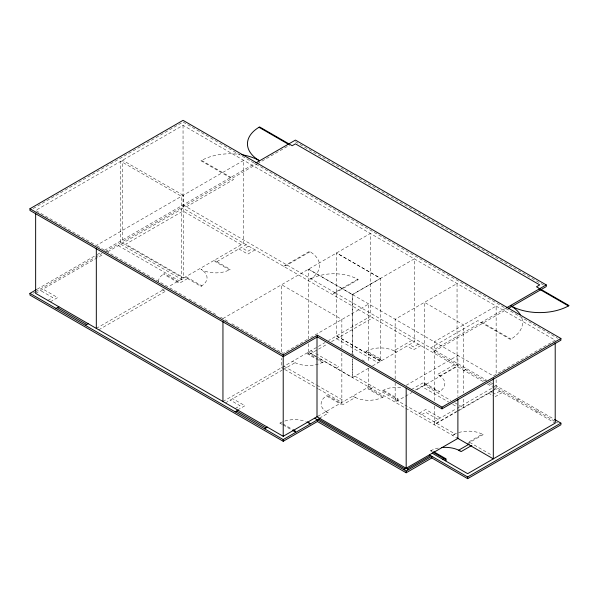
<?xml version="1.0" encoding="UTF-8"?>
<svg xmlns="http://www.w3.org/2000/svg" width="599" height="599" viewBox="0 0 599 599"><rect width="100%" height="100%" fill="white"/><g stroke="black" fill="none" stroke-linecap="round" stroke-linejoin="round"><path stroke-width="0.45" stroke-dasharray="3 2.25" d="M395.16 382.626L395.16 402.191L412.045 392.45M395.16 378.897L395.16 319.26L457.052 283.522L457.052 366.461L415.257 390.593M424.481 385.269L424.481 302.33L463.566 324.898L463.566 392.929M434.253 406.122L434.253 424.766L458.362 410.839M434.253 400.536L434.253 341.827L496.144 306.089L496.144 374.12M496.144 379.714L496.144 389.028L494.534 389.956M33.192 208.557L183.047 122.039L557.669 338.323M308.455 339.086L308.53 269.198L493.314 375.925L555.206 340.195L183.047 125.326L35.648 210.429L96.319 245.455L243.718 160.352L243.718 243.291L168.401 286.779M37.235 289.16L96.372 255.017M97.128 254.582L100.422 252.681M104.473 250.337L254.957 163.46M33.185 293.188L34.809 292.252M35.618 291.788L94.702 257.675M95.511 257.203L101.987 253.467M105.222 251.602L256.574 164.216M257.39 163.752L289.766 145.055M35.648 293.368L102.871 254.553M107.73 251.752L183.047 208.265L483.543 381.758L486.395 380.11M186.304 206.857L233.535 179.588L200.964 160.779A41.458 23.938 0 0 1 239.503 154.37M47.868 300.421L52.749 297.598L40.537 290.545M50.309 301.829L57.639 297.598L42.978 289.13M187.524 278.557L180.194 282.788L164.321 273.616L163.505 274.087L178.165 282.548L178.974 282.084M96.319 328.394L164.74 288.89M186.304 277.846L187.12 277.382L201.781 285.843L200.964 286.315L185.084 277.142M215.625 260.924L214.809 261.396L229.469 269.857L230.278 269.385L214.397 260.221M98.76 329.802L165.541 291.249L163.093 289.841M216.845 261.628L246.159 244.706M248.6 246.114L243.718 248.937L247.791 251.288L252.673 248.465M255.122 249.873L247.791 254.103L238.829 248.937M283.619 266.33L309.473 251.4A34.547 19.947 0 0 1 309.473 279.613A34.547 19.947 0 0 1 358.337 279.613L332.482 294.543M310.087 251.752L285.656 265.859L285.042 265.507M222.948 318.563L370.347 233.468L370.347 316.399L328.581 340.539M357.723 279.261L333.299 293.368L333.905 293.72M372.511 365.944L414.321 341.789L414.321 258.85L352.429 294.588L352.429 354.226L352.459 294.603L380.53 278.363L336.601 252.965L336.556 335.912L380.53 361.302L380.53 278.363L336.556 252.98M307.309 339.446L283.215 353.358L230.989 323.205M310.522 337.589L368.722 303.993L368.722 362.695M222.948 401.502L325.04 342.561M308.455 353.545L307.646 354.016L317.672 359.804M225.396 402.91L282.069 370.189M282.878 369.725L295.022 362.717L292.582 361.302M309.683 354.249L317.769 349.576M318.578 349.112L327.481 343.976M331.524 341.64L372.795 317.814M235.167 408.555L240.049 405.733L230.278 400.095M237.608 409.963L244.939 405.733L232.726 398.679M318.488 359.333L323.116 362.006L322.299 362.477L318.443 360.254M336.144 368.123L338.592 366.708L316.437 353.919M381.75 360.598L365.869 351.433L366.685 350.962L381.346 359.422L380.53 359.894M378.081 359.894L379.309 359.19M411.88 340.382L393.962 350.722L396.411 352.137M368.505 368.243L352.459 377.535L318.114 357.678M352.841 396.096L355.282 397.504L343.07 404.557L327.189 395.392L326.373 395.857L341.033 404.325L341.849 403.853M282.271 424.466L279.958 423.126L280.766 422.662L282.316 423.553M418.394 344.14L413.512 346.963L409.439 344.612M420.835 345.556L413.512 349.786L406.991 346.02M430.614 347.907L477.845 320.637L510.415 339.438A41.458 23.938 0 0 0 521.834 318.062M317.814 416.312L371.163 385.516M505.826 308.238L433.871 349.786L433.871 351.478L484.965 380.934M368.722 388.339L367.906 388.811L382.566 397.272L383.375 396.8L367.501 387.635M433.871 351.478L506.634 309.466M319.454 418.192L328.409 413.018L325.968 411.61M369.942 389.043L373.604 386.924M397.219 400.559L398.447 399.855L382.566 390.69L383.375 390.219L398.036 398.679L397.219 399.151M406.182 385.329L457.891 355.469L457.891 396.478M394.778 399.151L395.999 398.447M411.423 389.545L422.872 382.933L438.753 392.098L439.569 391.626L424.908 383.165L424.092 383.637M454.229 364.828L437.532 374.465L439.973 375.88L456.67 366.244M415.436 390.046L421.651 386.46L448.741 402.094M425.32 384.341L424.092 385.045L450.807 400.469M464 370.474L466.846 368.827M419.21 413.258L425.724 409.491L440.385 417.96M421.651 414.665L425.724 412.314L437.936 419.367M433.871 421.718L456.363 408.735M457.164 408.271L491.712 388.324M436.312 423.126L456.393 411.535M457.194 411.071L491.742 391.125M492.543 390.66L495.755 388.811M458.819 410.585L493.763 390.406M499.828 391.162L494.946 393.977L492.91 392.802M502.276 392.57L494.946 396.8L492.775 395.55M452.597 435.353L455.038 433.946L407.38 406.429M516.525 400.798L519.378 399.151M432.156 451.758L430.614 450.867L431.422 450.396L432.965 451.287M467.257 443.814L483.138 434.649L482.322 434.178L467.662 442.639L468.478 443.11M536.068 412.082L538.92 410.435M295.427 141.783L543.825 285.191M201.571 160.427L230.892 177.356M481.708 322.165L511.029 339.086M183.047 204.978L286.472 264.683M287.078 265.035L334.721 292.544M335.328 292.896L486.463 380.148M490.416 382.432L554.434 419.39M488.889 383.248L492.131 385.112M492.94 385.584L554.434 421.082M555.243 421.554L557.669 422.954M487.369 383.966L493.748 387.65M494.003 387.793L555.206 423.126M241.277 244.706L183.047 211.088L125.633 244.235L183.863 277.846M490.873 391.626L492.228 392.412M488.432 393.041L492.049 395.13M454.791 402.768L463.566 407.837L463.566 397.586M452.724 404.392L456.708 406.691M336.556 338.734L378.081 362.717M351.553 353.792L354.765 355.641M361.998 359.819L365.21 361.676M310.903 350.722L315.651 353.462M354.878 376.112L406.571 405.957M469.698 442.406L491.809 455.173M308.53 343.744L308.455 352.137L456.281 437.48M120.751 244.235L183.863 280.669M307.235 352.841L317.717 358.891M118.31 245.642L178.974 280.669M97.128 245.919L185.847 297.141M189.074 299.006L196.337 303.199M199.557 305.063L215.692 314.37M220.529 317.171L227.77 321.349M284.031 366.244L316.167 384.798M316.968 385.262L344.29 401.031M283.993 369.044L281.582 367.651L281.582 358.329M284.795 369.508L317.74 388.526M318.548 388.991L341.849 402.446L341.849 353.051M283.087 423.995L291.571 428.891M283.042 424.908L291.526 429.812M308.53 269.198L352.459 294.603M336.601 335.897L380.53 361.302M308.53 352.137L317.313 357.214M368.722 368.288L368.722 386.924M341.849 348.393L341.849 319.507L281.582 284.712L281.582 352.744M183.047 125.326L183.047 208.265M181.452 279.239L181.452 196.3L120.781 161.273L120.781 244.212M438.753 375.176A20.733 11.965 0 0 1 438.753 392.098M365.869 351.433A20.733 11.965 0 0 1 395.183 351.433M382.566 390.69A20.733 11.965 0 0 1 401.075 387.388M327.189 412.314A20.733 11.965 0 0 1 327.189 395.392M453.817 434.649A20.733 11.965 0 0 1 483.138 434.649M279.958 423.126A20.733 11.965 0 0 1 305.64 421.456M383.375 396.8A20.733 11.965 0 0 1 354.061 396.8M430.614 450.867A20.733 11.965 0 0 1 438.423 448.037M323.116 362.006A20.733 11.965 0 0 1 293.802 362.006M164.321 290.545A20.733 11.965 0 0 1 161.423 288.448M158.263 281.635A20.733 11.965 0 0 1 164.321 273.616M200.964 286.315A20.733 11.965 0 0 0 200.964 269.385A20.733 11.965 0 0 0 230.278 269.385M352.429 358.883L352.429 377.527L352.459 358.898M183.249 195.267L122.585 160.24L122.585 243.179L183.249 278.206L183.249 195.267"/><path stroke-width="0.9" d="M36.427 289.624L29.95 293.368L29.95 295.06L283.215 441.276L317.418 421.531L406.182 472.776L431.834 457.965L467.662 478.653L560.904 424.818L560.904 423.126L554.622 419.502M406.182 472.776L406.182 471.084L431.834 456.273L431.834 457.965M493.314 378.718L493.314 458.864L456.91 437.839M255.766 162.988L295.427 140.091L546.251 284.899L546.251 286.592L508.251 308.53M555.206 342.987L555.206 423.126L467.662 473.674L432.238 453.218M29.95 208.737L183.047 120.347L560.904 338.502L560.904 340.195L442.01 408.832L317.418 336.9L283.215 356.645L29.95 210.429L29.95 208.737L283.215 354.952L317.418 335.208L442.01 407.14L560.904 338.502M56.007 308.41L58.859 306.763M85.328 325.339L88.173 323.692M235.167 411.842L238.02 410.203M264.481 428.772L267.334 427.124M35.648 213.222L35.648 293.368L283.215 436.297L317.747 416.357M506.634 307.774L546.251 284.899M294.611 431.594L295.427 431.123L293.113 429.783M29.95 293.368L283.215 439.584L319.859 418.431M403.733 469.676L457.891 438.408L457.891 399.271M407.402 468.972L430.614 455.569M442.826 459.328L444.046 458.624M469.391 443.994L458.707 450.163L461.148 451.571L471.84 445.401M445.267 459.328L446.083 458.864L433.736 451.736M445.267 460.743L446.487 460.039L432.927 452.208M429.386 454.866L467.662 476.961L560.904 423.126M258.985 127.28L288.306 144.209M539.122 289.017L568.436 305.939M408.623 469.676L317.006 416.784L317.006 336.638M318.638 419.135L404.961 468.972M314.565 418.192L406.182 471.084M307.646 422.19L310.492 423.837M292.297 430.254L295.839 432.298M57.437 307.587L86.75 324.516M236.59 411.026L265.911 427.948M467.662 476.961L467.662 478.653M442.01 407.14L442.01 408.832M406.182 388.122L406.182 468.268M317.418 335.208L317.418 336.9M317.418 419.839L317.418 421.531M283.215 354.952L283.215 436.297M283.215 439.584L283.215 441.276M222.948 321.363L222.948 401.502M96.319 248.248L96.319 328.394M306.92 421.966A20.733 11.965 0 0 1 309.271 423.126M241.756 154.707A41.458 23.938 0 0 1 259.599 160.779A41.458 23.938 0 0 1 259.599 126.928L292.17 145.737L295.427 143.857L539.736 284.899L536.479 286.786L569.05 305.587A41.458 23.938 0 0 1 510.415 305.587A41.458 23.938 0 0 1 520.231 314.61M441.418 447.573A20.733 11.965 0 0 1 459.927 450.867"/></g></svg>
